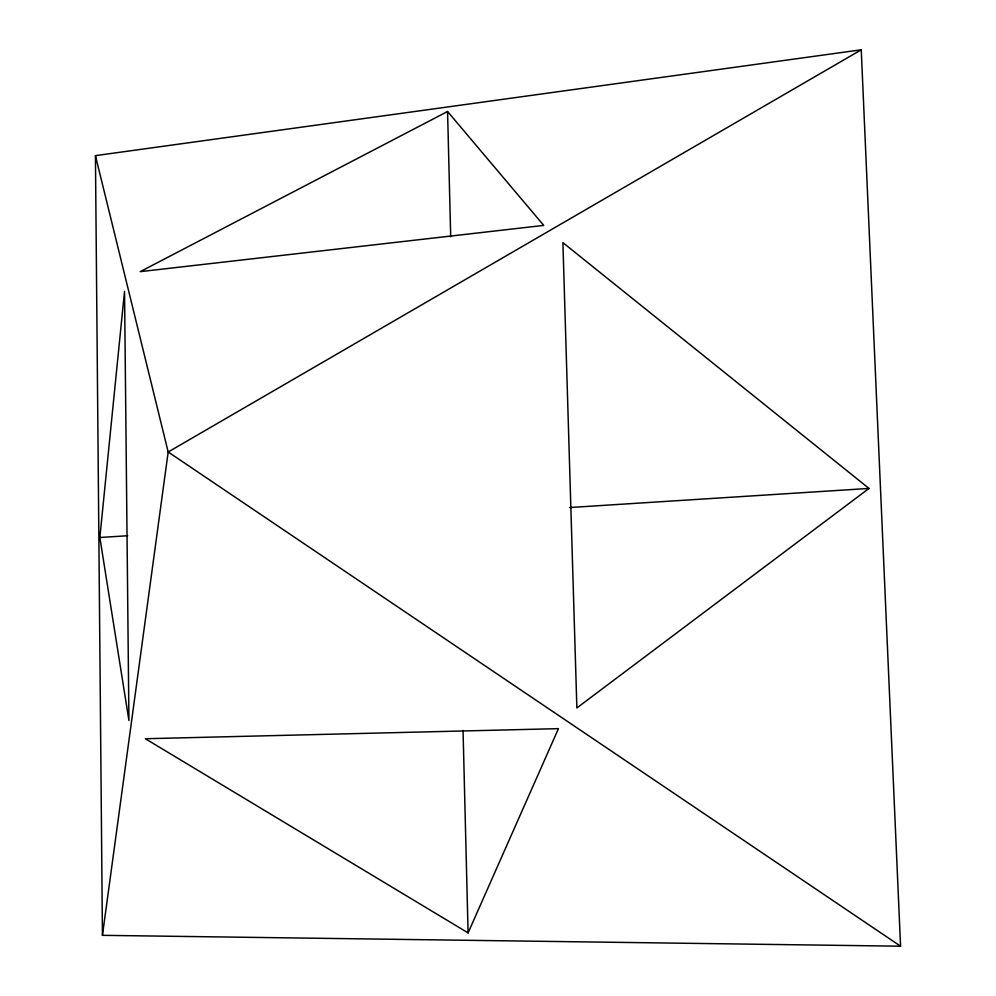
<?xml version="1.0" encoding="UTF-8"?>
<svg xmlns="http://www.w3.org/2000/svg" width="996" height="996" viewBox="0 0 996 996"><rect width="100%" height="100%" fill="white"/><g stroke="black" fill="none" stroke-linecap="round" stroke-linejoin="round"><path stroke-width="1.49" d="M99.849 537.504L124.537 291.367L128.932 720.506L99.849 537.504L127.725 535.736M102.439 935.331L168.175 451.985L95.429 155.65L861.241 49.8L900.571 946.2L102.439 935.331L95.429 155.65M468.095 932.891L558.445 728.649L145.354 738.733L468.095 932.891L463.04 730.392M868.998 488.438L576.871 707.944L562.902 242.638L868.998 488.438L569.513 507.549M861.241 49.8L168.175 451.985L900.571 946.2M447.565 111.502L140.224 271.647L543.741 225.395L447.565 111.502L450.702 236.824"/></g></svg>
